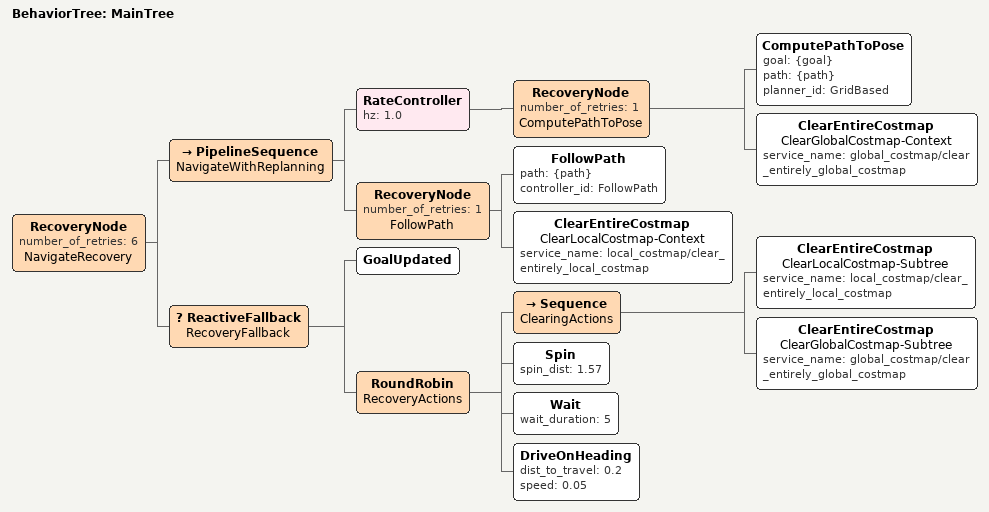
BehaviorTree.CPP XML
<!--
Copyright (C) 2025 Intel Corporation

SPDX-License-Identifier: Apache-2.0
-->

<root main_tree_to_execute="MainTree">
  <BehaviorTree ID="MainTree">
    <RecoveryNode number_of_retries="6" name="NavigateRecovery">
      <PipelineSequence name="NavigateWithReplanning">
        <RateController hz="1.0">
          <RecoveryNode number_of_retries="1" name="ComputePathToPose">
            <ComputePathToPose goal="{goal}" path="{path}" planner_id="GridBased"/>
            <ClearEntireCostmap name="ClearGlobalCostmap-Context" service_name="global_costmap/clear_entirely_global_costmap"/>
          </RecoveryNode>
        </RateController>
        <RecoveryNode number_of_retries="1" name="FollowPath">
          <FollowPath path="{path}" controller_id="FollowPath"/>
          <ClearEntireCostmap name="ClearLocalCostmap-Context" service_name="local_costmap/clear_entirely_local_costmap"/>
        </RecoveryNode>
      </PipelineSequence>
      <ReactiveFallback name="RecoveryFallback">
        <GoalUpdated/>
        <RoundRobin name="RecoveryActions">
          <Sequence name="ClearingActions">
            <ClearEntireCostmap name="ClearLocalCostmap-Subtree" service_name="local_costmap/clear_entirely_local_costmap"/>
            <ClearEntireCostmap name="ClearGlobalCostmap-Subtree" service_name="global_costmap/clear_entirely_global_costmap"/>
          </Sequence>
          <Spin spin_dist="1.57"/>
	  <Wait wait_duration="5"/>
	  <DriveOnHeading dist_to_travel="0.2" speed="0.05"/>
        </RoundRobin>
      </ReactiveFallback>
    </RecoveryNode>
  </BehaviorTree>
</root>
